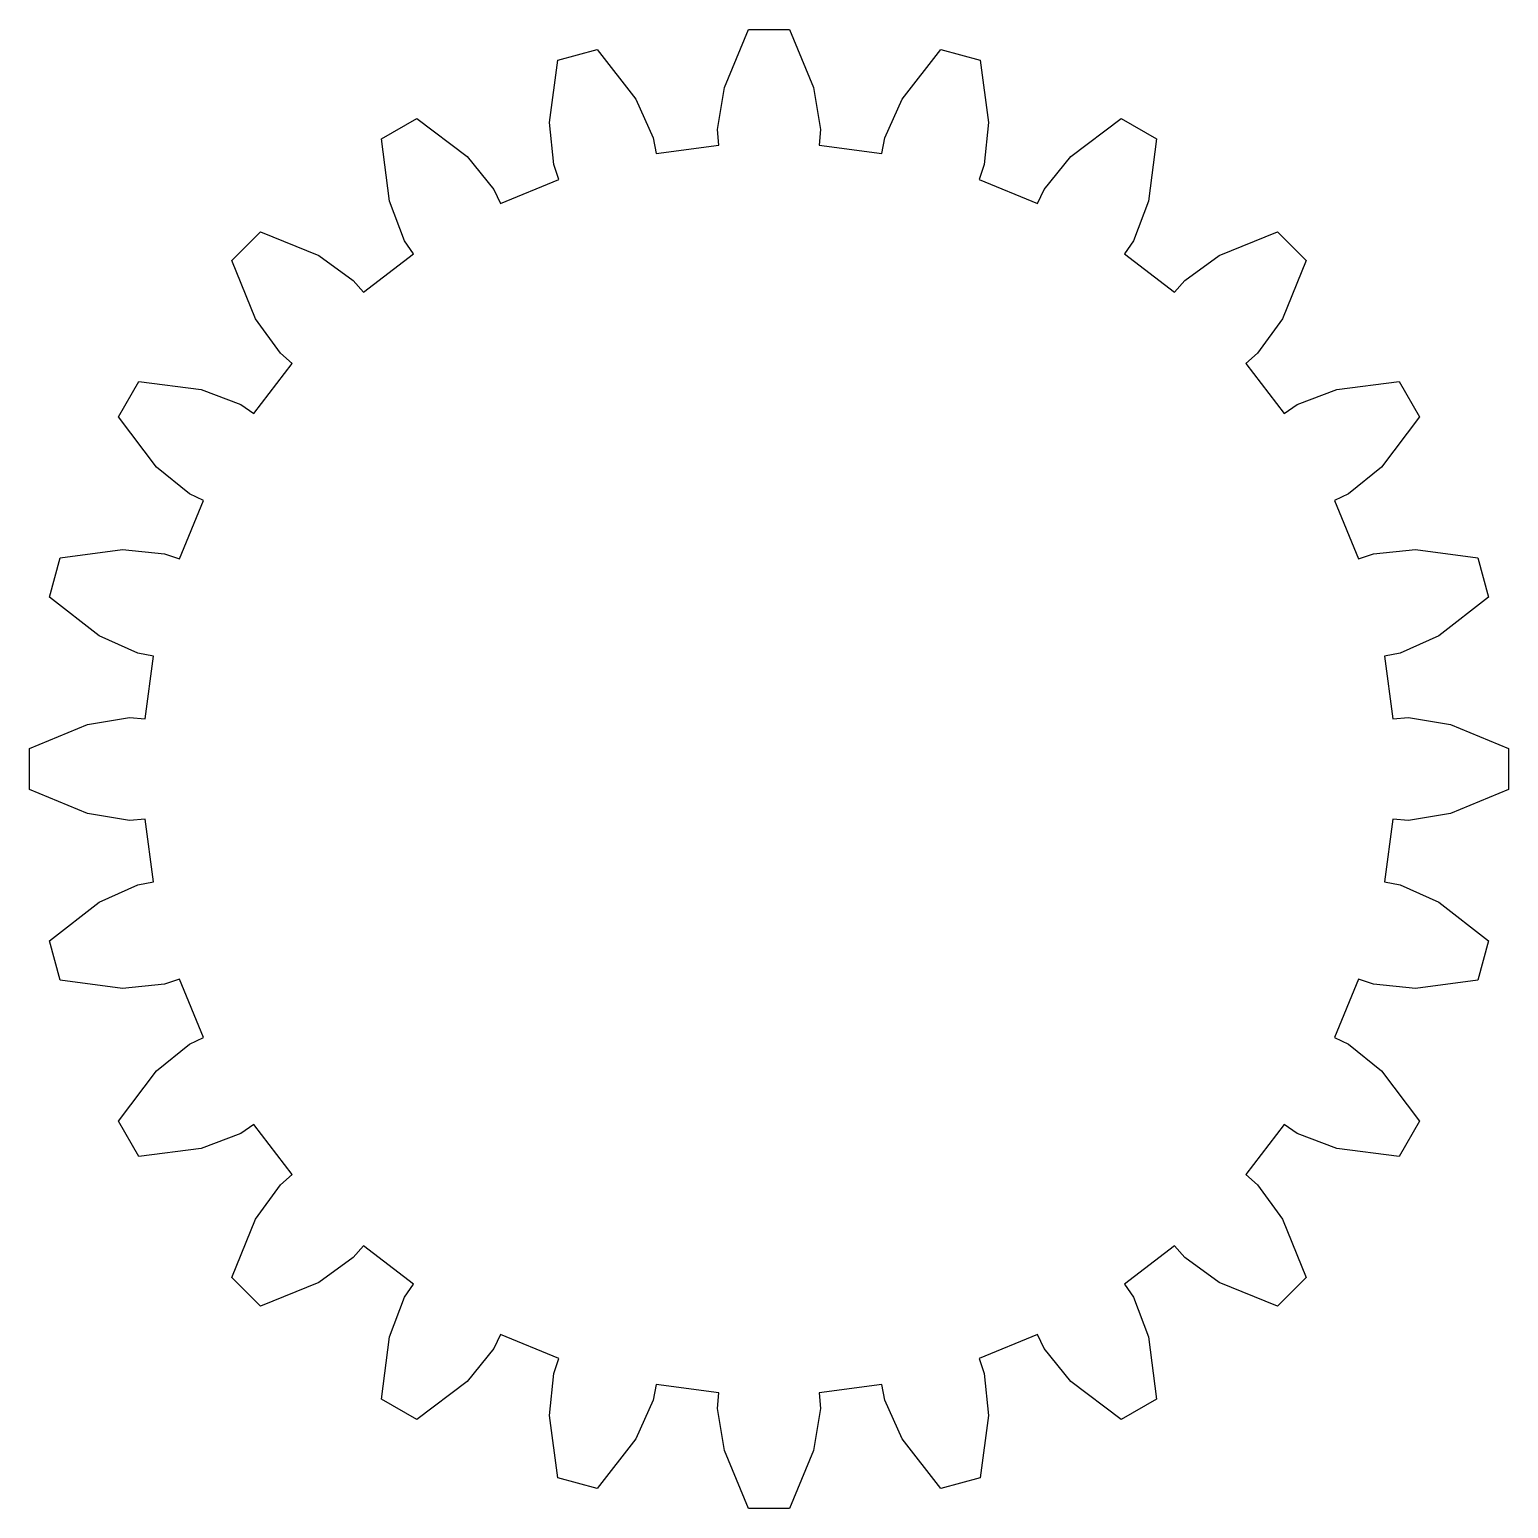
# Model space of a CAD drawing. Extents: x 47.9 to 72.7, y 158.1 to 182.9.
import ezdxf

# ---------------------------------------------------------------- set-up
doc = ezdxf.new("R2010")
doc.units = 0
doc.layers.add('Layer_1', color=7, linetype='CONTINUOUS')

msp = doc.modelspace()

# ---------------------------------------------------------------- linework, layer by layer
at = {"layer": 'Layer_1', "color": 7}
msp.add_lwpolyline([(70.739609, 171.36111), (71.002619, 171.38229), (71.703899, 171.26742), (72.678659, 170.85957), (72.678659, 170.17635), (71.703899, 169.7685), (71.002619, 169.65363), (70.739609, 169.67481), (70.601069, 168.62246), (70.860589, 168.57485), (71.508249, 168.28239), (72.344239, 167.63614), (72.167409, 166.97621), (71.120299, 166.83454), (70.413179, 166.90509), (70.164619, 166.99362), (69.758429, 166.01298), (69.996789, 165.89982), (70.546679, 165.4497), (71.186929, 164.60911), (70.845319, 164.01743), (69.797219, 164.15159), (69.132459, 164.40276), (68.915279, 164.5526), (68.269119, 163.71051), (68.470069, 163.53952), (68.884729, 162.96241), (69.285589, 161.98475), (68.802489, 161.50165), (67.824829, 161.90251), (67.247719, 162.31717), (67.076729, 162.51812), (66.234639, 161.87196), (66.384479, 161.65478), (66.635649, 160.99002), (66.769809, 159.94192), (66.178129, 159.60031), (65.337539, 160.24056), (64.887419, 160.79045), (64.774259, 161.02881), (63.793619, 160.62262), (63.882149, 160.37406), (63.952699, 159.66694), (63.811029, 158.61983), (63.151099, 158.443), (62.504849, 159.27899), (62.212389, 159.92665), (62.164779, 160.18617), (61.112429, 160.04763), (61.133609, 159.78462), (61.018739, 159.08334), (60.610889, 158.10858), (59.927669, 158.10858), (59.519819, 159.08334), (59.404949, 159.78462), (59.426129, 160.04763), (58.373779, 160.18617), (58.326169, 159.92665), (58.033709, 159.27899), (57.387459, 158.443), (56.727529, 158.61983), (56.585859, 159.66694), (56.656409, 160.37406), (56.744939, 160.62262), (55.764299, 161.02881), (55.651139, 160.79045), (55.201019, 160.24056), (54.360429, 159.60031), (53.768749, 159.94192), (53.902909, 160.99002), (54.154079, 161.65478), (54.303919, 161.87196), (53.461829, 162.51812), (53.290839, 162.31717), (52.713729, 161.90251), (51.736069, 161.50165), (51.252969, 161.98475), (51.653829, 162.96241), (52.068489, 163.53952), (52.269439, 163.71051), (51.623279, 164.5526), (51.406099, 164.40276), (50.741339, 164.15159), (49.693239, 164.01743), (49.351629, 164.60911), (49.991879, 165.4497), (50.541769, 165.89982), (50.780129, 166.01298), (50.373939, 166.99362), (50.125379, 166.90509), (49.418259, 166.83454), (48.371149, 166.97621), (48.194319, 167.63614), (49.030309, 168.28239), (49.677969, 168.57485), (49.937489, 168.62246), (49.798949, 169.67481), (49.535939, 169.65363), (48.834659, 169.7685), (47.859899, 170.17635), (47.859899, 170.85957), (48.834659, 171.26742), (49.535939, 171.38229), (49.798949, 171.36111), (49.937489, 172.41346), (49.677969, 172.46107), (49.030309, 172.75353), (48.194319, 173.39978), (48.371149, 174.05971), (49.418259, 174.20138), (50.125379, 174.13083), (50.373939, 174.0423), (50.780129, 175.02294), (50.541769, 175.1361), (49.991879, 175.58622), (49.351629, 176.42681), (49.693239, 177.01849), (50.741339, 176.88433), (51.406099, 176.63316), (51.623279, 176.48332), (52.269439, 177.32541), (52.068489, 177.4964), (51.653829, 178.07351), (51.252969, 179.05117), (51.736069, 179.53427), (52.713729, 179.13341), (53.290839, 178.71875), (53.461829, 178.5178), (54.303919, 179.16396), (54.154079, 179.38114), (53.902909, 180.0459), (53.768749, 181.094), (54.360429, 181.43561), (55.201019, 180.79536), (55.651139, 180.24547), (55.764299, 180.00711), (56.744939, 180.4133), (56.656409, 180.66186), (56.585859, 181.36898), (56.727529, 182.41609), (57.387459, 182.59292), (58.033709, 181.75693), (58.326169, 181.10927), (58.373779, 180.84975), (59.426129, 180.98829), (59.404949, 181.2513), (59.519819, 181.95258), (59.927669, 182.92734), (60.610889, 182.92734), (61.018739, 181.95258), (61.133609, 181.2513), (61.112429, 180.98829), (62.164779, 180.84975), (62.212389, 181.10927), (62.504849, 181.75693), (63.151099, 182.59292), (63.811029, 182.41609), (63.952699, 181.36898), (63.882149, 180.66186), (63.793619, 180.4133), (64.774259, 180.00711), (64.887419, 180.24547), (65.337539, 180.79536), (66.178129, 181.43561), (66.769809, 181.094), (66.635649, 180.0459), (66.384479, 179.38114), (66.234639, 179.16396), (67.076729, 178.5178), (67.247719, 178.71875), (67.824829, 179.13341), (68.802489, 179.53427), (69.285589, 179.05117), (68.884729, 178.07351), (68.470069, 177.4964), (68.269119, 177.32541), (68.915279, 176.48332), (69.132459, 176.63316), (69.797219, 176.88433), (70.845319, 177.01849), (71.186929, 176.42681), (70.546679, 175.58622), (69.996789, 175.1361), (69.758429, 175.02294), (70.164619, 174.0423), (70.413179, 174.13083), (71.120299, 174.20138), (72.167409, 174.05971), (72.344239, 173.39978), (71.508249, 172.75353), (70.860589, 172.46107), (70.601069, 172.41346)], close=True, dxfattribs=at)

doc.saveas('drawing.dxf')
